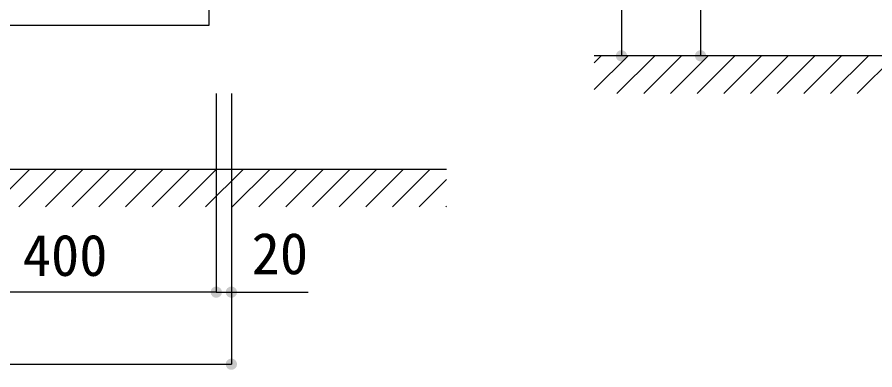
# Model space of a CAD drawing. Units: millimetres on the paper. Extents: x -205 to 195, y -144 to 136.
# Drawn here: x -116.91 to -71.49, y -59.73 to -41.04 of the extents above; entities that cross this region are included whole.
import ezdxf
from ezdxf.enums import TextEntityAlignment as Align

# ---------------------------------------------------------------- set-up
doc = ezdxf.new("R2010")
doc.units = ezdxf.units.MM
doc.layers.add('0-1_①\u3000細', color=4, linetype='Continuous')
doc.styles.add('ＭＳ ゴシック', font='')
doc.styles.get('ＭＳ ゴシック').set_extended_font_data('MS Gothic')

msp = doc.modelspace()

# ---------------------------------------------------------------- hatches: boundary and pattern name
at = {"layer": '0-1_①\u3000細'}
for points in [[(-84.607, -43.092, 1), (-85.207, -43.092, 1)], [(-80.417, -43.092, 1), (-81.017, -43.092, 1)], [(-106.068, -55.616, 1), (-106.668, -55.616, 1)], [(-106.068, -55.616, 1), (-106.668, -55.616, 1)], [(-105.268, -55.616, 1), (-105.868, -55.616, 1)], [(-105.268, -59.434, 1), (-105.868, -59.434, 1)]]:
    msp.add_hatch(color=132, dxfattribs=at).paths.add_polyline_path(points)

# ---------------------------------------------------------------- linework, layer by layer
for p, q in [((-84.907, -11.092), (-84.907, -43.092)), ((-80.717, -12.892), (-80.717, -43.092)), ((-106.768, -40.292), (-106.768, -41.492)), ((-53.816, -43.092), (-86.347, -43.092)), ((-86.347, -44.88), (-84.559, -43.092)), ((-86.347, -43.465), (-85.974, -43.092)), ((-85.145, -45.092), (-83.145, -43.092)), ((-72.506, -43.092), (-84.907, -43.092)), ((-83.731, -45.092), (-81.731, -43.092)), ((-82.317, -45.092), (-80.317, -43.092)), ((-80.903, -45.092), (-78.903, -43.092)), ((-72.506, -43.092), (-80.717, -43.092)), ((-79.488, -45.092), (-77.488, -43.092)), ((-78.074, -45.092), (-76.074, -43.092)), ((-76.66, -45.092), (-74.66, -43.092)), ((-75.246, -45.092), (-73.246, -43.092)), ((-73.831, -45.092), (-71.831, -43.092)), ((-72.417, -45.092), (-70.417, -43.092)), ((-53.726, -43.092), (-72.166, -43.092)), ((-106.368, -45.092), (-106.368, -55.616)), ((-106.368, -45.092), (-106.368, -55.616)), ((-105.568, -45.092), (-105.568, -59.434)), ((-105.568, -45.092), (-105.568, -55.616)), ((-118.249, -51.092), (-116.249, -49.092)), ((-116.834, -51.092), (-114.834, -49.092)), ((-115.42, -51.092), (-113.42, -49.092)), ((-114.006, -51.092), (-112.006, -49.092)), ((-112.592, -51.092), (-110.592, -49.092)), ((-111.177, -51.092), (-109.177, -49.092)), ((-109.763, -51.092), (-107.763, -49.092)), ((-108.349, -51.092), (-106.349, -49.092)), ((-106.935, -51.092), (-104.935, -49.092)), ((-105.521, -51.092), (-103.521, -49.092)), ((-104.106, -51.092), (-102.106, -49.092)), ((-102.692, -51.092), (-100.692, -49.092)), ((-101.278, -51.092), (-99.278, -49.092)), ((-99.864, -51.092), (-97.864, -49.092)), ((-98.45, -51.092), (-96.45, -49.092)), ((-97.035, -51.092), (-95.035, -49.092)), ((-95.621, -51.092), (-94.168, -49.639)), ((-94.207, -51.092), (-94.168, -51.053)), ((-106.368, -55.616), (-122.368, -55.616)), ((-106.368, -55.616), (-101.497, -55.616)), ((-171.168, -59.434), (-105.568, -59.434))]:
    msp.add_line(p, q, dxfattribs=at)
for points in [[(-106.768, -41.492), (-153.968, -41.492), (-153.968, -40.292)], [(-154.368, -43.092), (-154.368, -49.092), (-94.168, -49.092)]]:
    msp.add_lwpolyline(points, dxfattribs=at)

# ---------------------------------------------------------------- texts
at = {"layer": '0-1_①\u3000細', "style": 'ＭＳ ゴシック'}
for s, p in [('400', (-116.618, -55.416)), ('20', (-104.497, -55.325))]:
    msp.add_text(s, height=2.199, dxfattribs=at).set_placement(p, align=Align.BOTTOM_LEFT)

doc.saveas('drawing.dxf')
